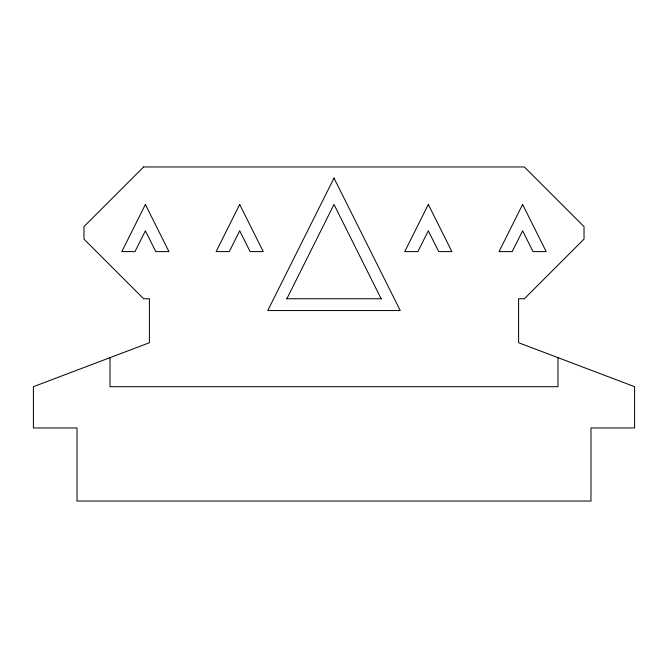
<?xml version="1.0" encoding="UTF-8"?>
<svg xmlns="http://www.w3.org/2000/svg" width="668" height="668" viewBox="0 0 668 668"><rect width="100%" height="100%" fill="white"/><g stroke="black" fill="none" stroke-linecap="round" stroke-linejoin="round"><path stroke-width="1" d="M286.848 298.755L334 204.45L381.152 298.755M286.589 298.755L381.411 298.755M557.98 357.647L557.98 386.697L110.02 386.697L110.02 357.647M145.39 204.45L121.81 251.602L134.994 251.602L145.39 230.811L155.786 251.602L168.962 251.602L145.39 204.45M239.695 204.45L216.115 251.602L229.299 251.602L239.695 230.811L250.091 251.602L263.267 251.602L239.695 204.45M334 178.089L267.776 310.545L400.224 310.545L334 178.089M428.305 204.45L404.733 251.602L417.909 251.602L428.305 230.811L438.701 251.602L451.885 251.602L428.305 204.45M522.61 204.45L499.038 251.602L512.214 251.602L522.61 230.811L533.006 251.602L546.19 251.602L522.61 204.45M143.62 166.958L83.968 226.611L83.968 239.102L143.62 298.755L149.398 298.755L149.398 342.726L33.4 386.697L33.4 427.954L77.02 427.954L77.02 501.042L590.98 501.042L590.98 427.954L634.6 427.954L634.6 386.697L518.602 342.726L518.602 298.755L524.38 298.755L584.032 239.102L584.032 226.611L524.38 166.958L143.62 166.958"/></g></svg>
